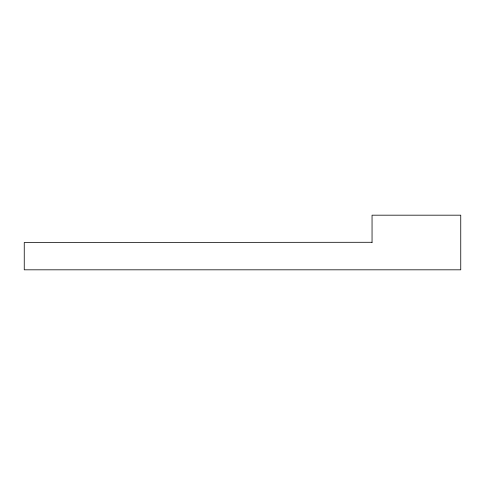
<?xml version="1.0" encoding="UTF-8"?>
<svg xmlns="http://www.w3.org/2000/svg" width="485" height="485" viewBox="0 0 485 485"><rect width="100%" height="100%" fill="white"/><g stroke="black" fill="none" stroke-linecap="round" stroke-linejoin="round"><path stroke-width="0.73" d="M372.05 242.5L372.05 215.182L460.75 215.182L460.75 269.818L24.25 269.818L24.25 242.5L372.001 242.288"/></g></svg>
